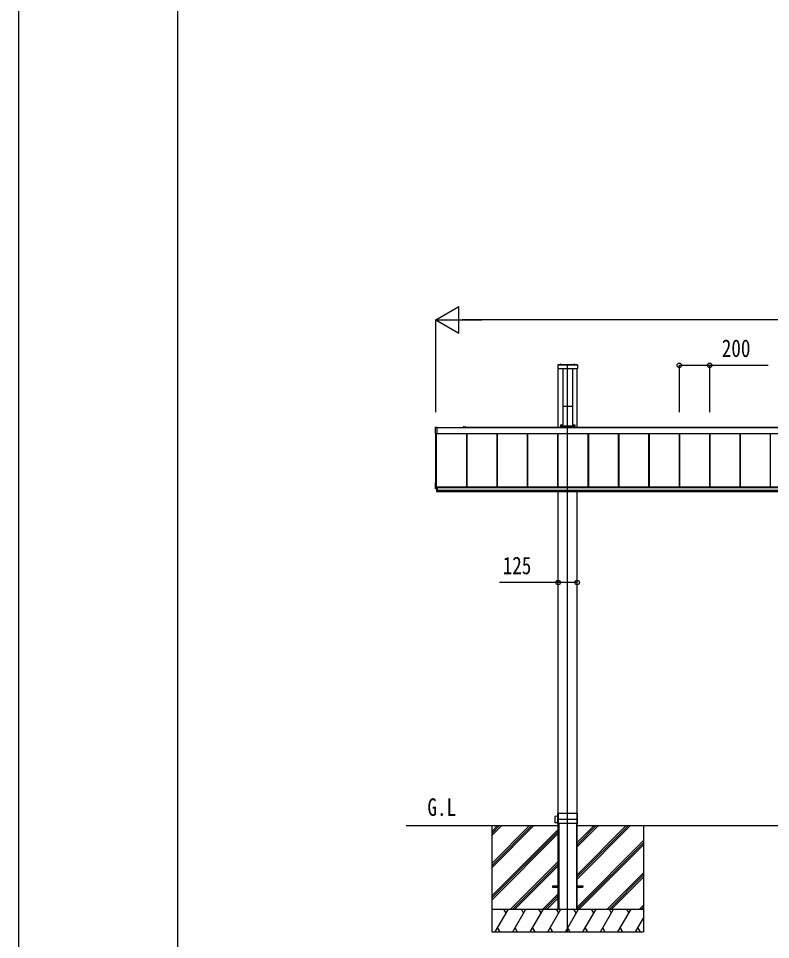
# Model space of a CAD drawing. Units: millimetres, scale not verified. Extents: x -14718 to 14718, y -10395 to 10395.
# Drawn here: x -14718 to -9765, y -6063 to 0 of the extents above; entities that cross this region are included whole.
import ezdxf
from ezdxf.enums import TextEntityAlignment as Align

# ---------------------------------------------------------------- set-up
doc = ezdxf.new("R2010")
doc.units = ezdxf.units.MM
doc.header["$LTSCALE"] = 40
for name, color, linetype in [('0-2_USER1', 3, 'Continuous'), ('0-3_YKK_12', 2, 'Continuous'), ('0-4_YKK_13', 4, 'Continuous'), ('0-5_YKK_A1', 4, 'Continuous'), ('0-6_YKK_D', 6, 'Continuous'), ('0-7_YKK_ZWAK', 7, 'Continuous')]:
    doc.layers.add(name, color=color, linetype=linetype)
doc.styles.add('ＭＳ ゴシック', font='')
doc.styles.get('ＭＳ ゴシック').set_extended_font_data('MS Gothic')

msp = doc.modelspace()

# ---------------------------------------------------------------- linework, layer by layer
at = {"layer": '0-3_YKK_12'}
msp.add_line((-11101.15, -6013.12), (-11101.15, -2283.12), dxfattribs=at)
at = {"layer": '0-4_YKK_13'}
for p, q in [((-11165.65, -2280.12), (-11165.65, -2304.12)), ((-11036.65, -2280.12), (-11165.65, -2280.12)), ((-11036.65, -2282.62), (-11165.65, -2282.62)), ((-11036.65, -2283.12), (-11165.65, -2283.12)), ((-11152.05, -2279.57), (-11152.05, -2279.37)), ((-11151.5, -2280.12), (-11140.79, -2280.12)), ((-11151.4, -2280.12), (-11151.05, -2280.12)), ((-11148.52, -2276.79), (-11147.29, -2279.25)), ((-11146.15, -2279.86), (-11147.29, -2279.25)), ((-11146.15, -2279.86), (-11145, -2279.25)), ((-11143.78, -2276.79), (-11145, -2279.25)), ((-11140.25, -2279.57), (-11140.25, -2279.37)), ((-11062.05, -2279.57), (-11062.05, -2279.37)), ((-11061.5, -2280.12), (-11050.79, -2280.12)), ((-11058.52, -2276.79), (-11057.29, -2279.25)), ((-11056.15, -2279.86), (-11057.29, -2279.25)), ((-11056.15, -2279.86), (-11055, -2279.25)), ((-11053.78, -2276.79), (-11055, -2279.25)), ((-11050.25, -2279.57), (-11050.25, -2279.37)), ((-11036.65, -2280.12), (-11036.65, -2304.12)), ((-11038.65, -2306.12), (-11163.65, -2306.12)), ((-11132.4, -2557.28), (-11132.4, -2672.33)), ((-11132.04, -2551.43), (-11132.38, -2556.93)), ((-11131.54, -2550.96), (-11129.5, -2550.96)), ((-11129.19, -2551.29), (-11129.5, -2550.96)), ((-11129.19, -2551.29), (-11073.11, -2551.29)), ((-11073.11, -2551.29), (-11072.8, -2550.96)), ((-11072.8, -2550.96), (-11070.76, -2550.96)), ((-11070.26, -2551.43), (-11069.91, -2556.93)), ((-11069.9, -2557.28), (-11069.9, -2672.33)), ((-11970.65, -2732.07), (-11970.65, -2691.05)), ((-11149.02, -2675.58), (-11149.02, -2683.08)), ((-11149.02, -2682.41), (-11053.28, -2682.41)), ((-11149.02, -2683.08), (-11053.28, -2683.08)), ((-11148.52, -2675.09), (-11133.51, -2675.09)), ((-11132.4, -2672.33), (-11132.51, -2674.15)), ((-11069.9, -2672.33), (-11069.79, -2674.15)), ((-11068.79, -2675.09), (-11053.78, -2675.09)), ((-11053.28, -2675.58), (-11053.28, -2683.08)), ((-11962.65, -2733.34), (-11970.18, -2732.88)), ((-11962.65, -2732.84), (-11962.65, -2733.34)), ((-11970.65, -3095.43), (-11970.65, -3054.41)), ((-11970.18, -3053.91), (-11969.15, -3053.85)), ((-11964.15, -3083.34), (-11964.15, -3114.61)), ((-11964.15, -3083.34), (-11960.65, -3083.34)), ((-11961.15, -3083.34), (-11961.15, -3114.61)), ((-11960.65, -3083.34), (-11960.65, -3114.61)), ((-11964.15, -3096.61), (-11970.18, -3096.24)), ((-11960.65, -3105.78), (-11964.15, -3105.78)), ((-11964.15, -3114.61), (-11960.65, -3114.61)), ((-11186.15, -5252.41), (-11186.15, -5293.82)), ((-11165.96, -5251.77), (-11185.85, -5252.11)), ((-11165.8, -5233.42), (-11166.05, -5262.3)), ((-11166.05, -5262.3), (-11164.65, -5262.3)), ((-11036.79, -5233.12), (-11165.5, -5233.12)), ((-11164.65, -5297.82), (-11164.65, -5233.42)), ((-11036.15, -5273.12), (-11164.65, -5273.12)), ((-11163.65, -5233.42), (-11163.65, -5297.82)), ((-11038.65, -5297.82), (-11038.65, -5233.42)), ((-11037.65, -5233.42), (-11037.65, -5297.82)), ((-11036.15, -5273.12), (-11036.49, -5233.42)), ((-11036.36, -5297.82), (-11036.15, -5273.12)), ((-11165.96, -5294.47), (-11185.85, -5294.12)), ((-11165.93, -5297.82), (-11166.05, -5283.94)), ((-11166.05, -5283.94), (-11164.65, -5283.94)), ((-11036.66, -5298.12), (-11165.63, -5298.12))]:
    msp.add_line(p, q, dxfattribs=at)
msp.add_lwpolyline([(-11970.18, -2690.55), (-11962.65, -2690.09), (-11962.65, -2690.59), (-11962.65, -2732.84)], dxfattribs=at)
for centre, radius, start, end in [((-11151.5, -2279.37), 0.55, 138.43917, 180), ((-11151.5, -2279.57), 0.545, 180, 270), ((-11146.15, -2284.12), 7.7, 41.56083, 138.43917), ((-11140.79, -2279.57), 0.545, 270, 0), ((-11140.8, -2279.37), 0.55, 0, 41.56083), ((-11061.5, -2279.37), 0.55, 138.43917, 180), ((-11061.5, -2279.57), 0.545, 180, 270), ((-11056.15, -2284.12), 7.7, 41.56083, 138.43917), ((-11050.79, -2279.57), 0.545, 270, 0), ((-11050.8, -2279.37), 0.55, 0, 41.56083), ((-11163.65, -2304.12), 2, 180, 270), ((-11038.65, -2304.12), 2, 270, 0), ((-11970.15, -2691.05), 0.497, 93.16944, 179.94772), ((-11969.78, -2732.11), 0.873, 177.74142, 242.53793), ((-11970.15, -3054.41), 0.497, 93.16944, 179.94772), ((-11969.78, -3095.47), 0.873, 177.74142, 242.53793), ((-11185.85, -5252.41), 0.3, 91, 180), ((-11165.5, -5233.42), 0.3, 90, 179.5), ((-11164.95, -5233.42), 0.3, 0, 90), ((-11163.35, -5233.42), 0.3, 90, 180), ((-11038.95, -5233.42), 0.3, 0, 90), ((-11037.35, -5233.42), 0.3, 90, 180), ((-11036.79, -5233.42), 0.3, 0.5, 90), ((-11185.85, -5293.82), 0.3, 180, 269), ((-11165.63, -5297.82), 0.3, 180.5, 270), ((-11164.95, -5297.82), 0.3, 270, 0), ((-11163.35, -5297.82), 0.3, 180, 270), ((-11038.95, -5297.82), 0.3, 270, 0), ((-11037.35, -5297.82), 0.3, 180, 270), ((-11036.66, -5297.82), 0.3, 270, 359.5)]:
    msp.add_arc(centre, radius, start, end, dxfattribs=at)
for centre, major_axis, ratio, start_param, end_param in [((-11132.35, -2556.93), (0.031, 0.5), 0.061627, 1.5746234, 2.3600215), ((-11131.54, -2551.47), (0.346, -0.364), 0.996462, 2.3838095, 3.8892836), ((-11070.76, -2551.47), (-0.346, -0.364), 0.996462, 2.3939017, 3.8993758), ((-11069.94, -2556.93), (-0.031, 0.5), 0.061627, 3.9231638, 4.7085619), ((-11148.52, -2675.59), (0.355, -0.355), 0.99628, 2.358058, 3.9251274), ((-11133.51, -2674.08), (0.691, -0.728), 0.996462, 5.5254021, 7.0308762), ((-11068.79, -2674.08), (-0.691, -0.728), 0.996462, 5.5354944, 7.0409685), ((-11053.78, -2675.59), (-0.355, -0.355), 0.99628, 2.358058, 3.9251274)]:
    msp.add_ellipse(centre, major_axis=major_axis, ratio=ratio, start_param=start_param, end_param=end_param, dxfattribs=at)
at = {"layer": '0-5_YKK_A1'}
for p, q in [((-11163.65, -2690.64), (-11163.65, -2306.12)), ((-11133.15, -2306.12), (-11133.15, -2675.02)), ((-11069.15, -2306.12), (-11069.15, -2675.02)), ((-11038.65, -2690.64), (-11038.65, -2306.12)), ((-11133.15, -2649.92), (-11132.4, -2649.92)), ((-11069.9, -2649.92), (-11069.15, -2649.92)), ((-11962.65, -2691.63), (-6565.65, -2691.63)), ((-11789.65, -2691.63), (-11789.65, -2690.64)), ((-11787.15, -2688.14), (-11779.61, -2688.14)), ((-11787.15, -2690.94), (-11787.15, -2691.63)), ((-11773.4, -2690.64), (-11786.85, -2690.64)), ((-11778.69, -2688.14), (-11773.4, -2688.14)), ((-11773.4, -2690.64), (-6754.9, -2690.64)), ((-11146.15, -2683.08), (-11146.15, -2690.64)), ((-11056.15, -2683.08), (-11056.15, -2690.64)), ((-11969.15, -3095.05), (-11969.15, -2732.94)), ((-11964.15, -3083.34), (-11964.15, -2733.25)), ((-11962.65, -2731.54), (-6565.65, -2731.54)), ((-11962.65, -2731.81), (-6565.65, -2731.81)), ((-11765.65, -3083.73), (-11765.65, -2731.81)), ((-11765.25, -3083.73), (-11765.25, -2731.81)), ((-11762.65, -3083.73), (-11762.65, -2731.81)), ((-11565.65, -3083.73), (-11565.65, -2731.81)), ((-11563.05, -3083.73), (-11563.05, -2731.81)), ((-11562.65, -3083.73), (-11562.65, -2731.81)), ((-11365.65, -3083.73), (-11365.65, -2731.81)), ((-11363.05, -3083.73), (-11363.05, -2731.81)), ((-11362.65, -3083.73), (-11362.65, -2731.81)), ((-11165.65, -3083.73), (-11165.65, -2731.81)), ((-11163.05, -3083.73), (-11163.05, -2731.81)), ((-11162.65, -3083.73), (-11162.65, -2731.81)), ((-10965.65, -3083.73), (-10965.65, -2731.81)), ((-10963.05, -3083.73), (-10963.05, -2731.81)), ((-10962.65, -3083.73), (-10962.65, -2731.81)), ((-10765.65, -3083.73), (-10765.65, -2731.81)), ((-10763.05, -3083.73), (-10763.05, -2731.81)), ((-10762.65, -3083.73), (-10762.65, -2731.81)), ((-10565.65, -3083.73), (-10565.65, -2731.81)), ((-10563.05, -3083.73), (-10563.05, -2731.81)), ((-10562.65, -3083.73), (-10562.65, -2731.81)), ((-10365.65, -3083.73), (-10365.65, -2731.81)), ((-10363.05, -3083.73), (-10363.05, -2731.81)), ((-10362.65, -3083.73), (-10362.65, -2731.81)), ((-10165.65, -3083.73), (-10165.65, -2731.81)), ((-10163.05, -3083.73), (-10163.05, -2731.81)), ((-10162.65, -3083.73), (-10162.65, -2731.81)), ((-9965.65, -3083.73), (-9965.65, -2731.81)), ((-9963.05, -3083.73), (-9963.05, -2731.81)), ((-9962.65, -3083.73), (-9962.65, -2731.81)), ((-9765.65, -3083.73), (-9765.65, -2731.81)), ((-11960.65, -3083.73), (-6567.65, -3083.73)), ((-11960.65, -3087.47), (-6567.65, -3087.47)), ((-11960.65, -3087.47), (-6567.65, -3087.47)), ((-11969.15, -3095.05), (-11964.15, -3095.05)), ((-11960.65, -3104.39), (-6567.65, -3104.39)), ((-11960.65, -3113.12), (-6567.65, -3113.12)), ((-11163.65, -5863.12), (-11163.65, -3113.12)), ((-11038.65, -5863.12), (-11038.65, -3113.12)), ((-12164.15, -5313.12), (-11163.65, -5313.12)), ((-11601.15, -5313.12), (-11601.15, -6013.12)), ((-11337.18, -5313.12), (-11601.15, -5577.09)), ((-11549.31, -5313.12), (-11601.15, -5364.96)), ((-11351.32, -5313.12), (-11601.15, -5562.95)), ((-11323.03, -5313.12), (-11601.15, -5591.23)), ((-11563.45, -5313.12), (-11601.15, -5350.82)), ((-11535.17, -5313.12), (-11601.15, -5379.1)), ((-11161.95, -5300.12), (-11158.45, -5300.12)), ((-11161.95, -5300.12), (-11161.95, -5863.12)), ((-11158.45, -5300.12), (-11158.45, -5863.12)), ((-11043.85, -5300.12), (-11040.35, -5300.12)), ((-11043.85, -5300.12), (-11043.85, -5863.12)), ((-11040.35, -5300.12), (-11040.35, -5863.12)), ((-11038.65, -5313.12), (-9326.65, -5313.12)), ((-10700.78, -5313.12), (-11038.65, -5650.99)), ((-10912.91, -5313.12), (-11038.65, -5438.85)), ((-10714.92, -5313.12), (-11038.65, -5636.84)), ((-10686.64, -5313.12), (-11038.65, -5665.13)), ((-10927.05, -5313.12), (-11038.65, -5424.71)), ((-10898.77, -5313.12), (-11038.65, -5453)), ((-10601.15, -5313.12), (-10601.15, -6013.12)), ((-11163.65, -5337.58), (-11601.15, -5775.08)), ((-11163.65, -5351.72), (-11601.15, -5789.22)), ((-11163.65, -5365.86), (-11601.15, -5803.36)), ((-10601.15, -5411.48), (-11038.65, -5848.98)), ((-10601.15, -5425.62), (-11038.65, -5863.12)), ((-10601.15, -5439.76), (-11024.51, -5863.12)), ((-11163.65, -5549.71), (-11477.05, -5863.12)), ((-11163.65, -5563.85), (-11462.91, -5863.12)), ((-11163.65, -5578), (-11448.77, -5863.12)), ((-10601.15, -5623.61), (-10840.66, -5863.12)), ((-10601.15, -5637.75), (-10826.52, -5863.12)), ((-10601.15, -5651.89), (-10812.37, -5863.12)), ((-11201.15, -5708.62), (-11201.15, -5717.62)), ((-11201.15, -5708.62), (-11163.65, -5708.62)), ((-11201.15, -5717.62), (-11163.65, -5717.62)), ((-11038.65, -5708.62), (-11001.15, -5708.62)), ((-11038.65, -5717.62), (-11001.15, -5717.62)), ((-11001.15, -5708.62), (-11001.15, -5717.62)), ((-11163.65, -5761.84), (-11264.92, -5863.12)), ((-11163.65, -5775.99), (-11250.78, -5863.12)), ((-11163.65, -5790.13), (-11236.64, -5863.12)), ((-11601.15, -5863.12), (-10601.15, -5863.12)), ((-11578.03, -6013.12), (-11491.42, -5863.12)), ((-11506.43, -5889.1), (-11521.43, -5863.12)), ((-11462.56, -6013.12), (-11375.95, -5863.12)), ((-11390.95, -5889.1), (-11405.95, -5863.12)), ((-11347.09, -6013.12), (-11260.48, -5863.12)), ((-11275.49, -5889.1), (-11290.49, -5863.12)), ((-11231.62, -6013.12), (-11145.01, -5863.12)), ((-11160.02, -5889.1), (-11175.02, -5863.12)), ((-11163.65, -5863.12), (-11038.65, -5863.12)), ((-11116.15, -6013.12), (-11029.54, -5863.12)), ((-11044.54, -5889.1), (-11059.55, -5863.12)), ((-11000.68, -6013.12), (-10914.07, -5863.12)), ((-10929.07, -5889.1), (-10944.07, -5863.12)), ((-10885.21, -6013.12), (-10798.6, -5863.12)), ((-10828.6, -5863.12), (-10813.6, -5889.1)), ((-10769.74, -6013.12), (-10683.13, -5863.12)), ((-10713.13, -5863.12), (-10698.13, -5889.1)), ((-10601.15, -5835.74), (-10628.53, -5863.12)), ((-10601.15, -5849.88), (-10614.38, -5863.12)), ((-10654.27, -6013.12), (-10601.15, -5921.11)), ((-11563.03, -5987.14), (-11548.03, -6013.12)), ((-11447.56, -5987.14), (-11432.56, -6013.12)), ((-11332.09, -5987.14), (-11317.09, -6013.12)), ((-11216.62, -5987.14), (-11201.62, -6013.12)), ((-11101.15, -5987.14), (-11086.15, -6013.12)), ((-10985.68, -5987.14), (-10970.68, -6013.12)), ((-10870.21, -5987.14), (-10855.21, -6013.12)), ((-10754.74, -5987.14), (-10739.74, -6013.12)), ((-10639.27, -5987.14), (-10624.27, -6013.12)), ((-11601.15, -6013.12), (-10601.15, -6013.12))]:
    msp.add_line(p, q, dxfattribs=at)
for centre, radius, start, end in [((-11787.15, -2690.64), 2.5, 90, 180), ((-11786.85, -2690.94), 0.3, 90, 180), ((-11779.61, -2688.34), 0.2, 23.57818, 90), ((-11779.15, -2688.14), 0.3, 203.57818, 336.42182), ((-11778.69, -2688.34), 0.2, 90, 156.42182), ((-11773.4, -2689.39), 1.25, 270, 90)]:
    msp.add_arc(centre, radius, start, end, dxfattribs=at)
at = {"layer": '0-6_YKK_D'}
for p, q in [((-11969.15, -1983.12), (-11817.59, -1895.62)), ((-11817.59, -2070.62), (-11817.59, -1895.62)), ((-11969.15, -2590.64), (-11969.15, -1982.12)), ((-11969.15, -1983.12), (-11817.59, -2070.62)), ((-11969.15, -1983.12), (-11666.04, -1983.12)), ((-6734.15, -1983.12), (-11794.15, -1983.12)), ((-10365.65, -2590.64), (-10365.65, -2282.12)), ((-10165.65, -2590.64), (-10165.65, -2282.12))]:
    msp.add_line(p, q, dxfattribs=at)
for points in [[(-10365.65, -2283.12), (-10165.65, -2283.12), (-9780.55, -2283.12)], [(-11038.65, -3713.12), (-11163.65, -3713.12), (-11548.75, -3713.12)]]:
    msp.add_lwpolyline(points, dxfattribs=at)
for centre in [(-10365.65, -2283.12), (-10165.65, -2283.12), (-11163.65, -3713.12), (-11038.65, -3713.12)]:
    msp.add_circle(centre, 14.88, dxfattribs=at)
at = {"layer": '0-7_YKK_ZWAK'}
msp.add_line((-13667.43, -8837.5), (-13667.43, 9712.5), dxfattribs=at)
msp.add_lwpolyline([(-14717.5, -10395), (14717.5, -10395), (14717.5, 10395), (-14717.5, 10395)], close=True, dxfattribs=at)

# ---------------------------------------------------------------- texts
at = {"layer": '0-2_USER1', "style": 'ＭＳ ゴシック', "width": 0.8}
msp.add_text('G.L', height=115.5, dxfattribs=at).set_placement((-12024.22, -5283.62), align=Align.BOTTOM_LEFT)
at = {"layer": '0-6_YKK_D', "style": 'ＭＳ ゴシック', "width": 0.8}
for s, p in [('200', (-10086.15, -2263.12)), ('125', (-11528.75, -3693.12))]:
    msp.add_text(s, height=115.5, dxfattribs=at).set_placement(p, align=Align.BOTTOM_LEFT)

doc.saveas('drawing.dxf')
